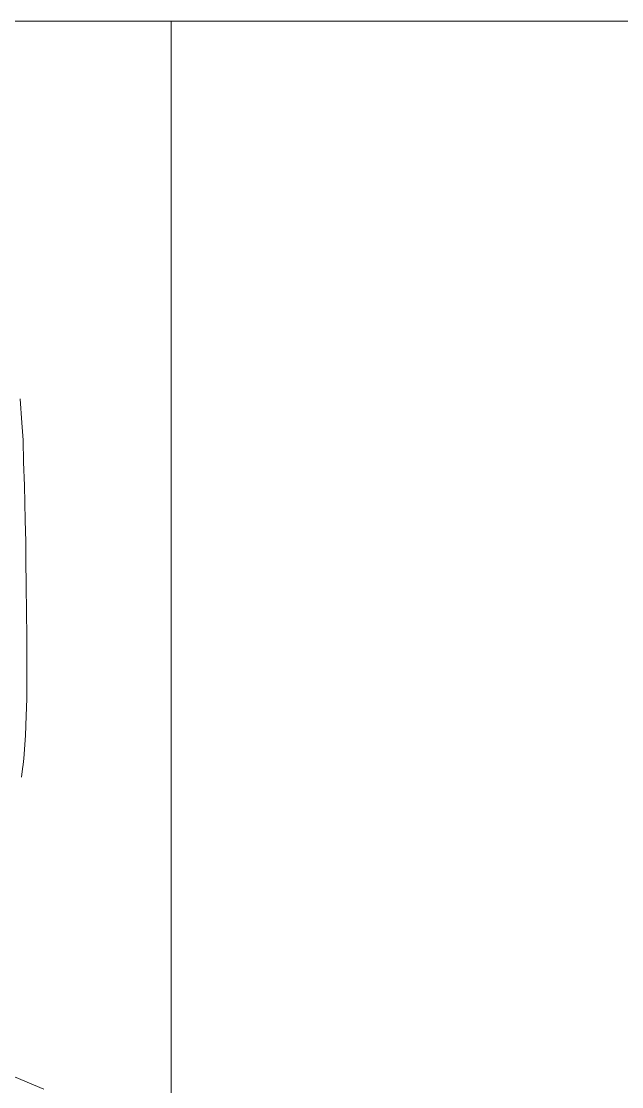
# Model space of a CAD drawing. Header units: inches. Extents: x 13 to 261, y -112 to -47.
# Drawn here: x 72.629 to 73.634, y -68.212 to -66.427 of the extents above; entities that cross this region are included whole.
import ezdxf

# ---------------------------------------------------------------- set-up
doc = ezdxf.new("R2010")
doc.units = ezdxf.units.IN
doc.header["$MEASUREMENT"] = 0
doc.layers.add('AUTOS', color=6, linetype='Continuous', lineweight=20)
doc.layers.add('CAJONES', color=3, linetype='Continuous', lineweight=20)

msp = doc.modelspace()

# ---------------------------------------------------------------- linework, layer by layer
at = {"layer": 'AUTOS', "linetype": 'Continuous'}
for p, q in [((72.6274, -67.0592), (72.6304, -67.0998)), ((72.6304, -67.0998), (72.6321, -67.1288)), ((72.6321, -67.1288), (72.6331, -67.1653)), ((72.6331, -67.1653), (72.6346, -67.2043)), ((72.6346, -67.2043), (72.6359, -67.2629)), ((72.6359, -67.2629), (72.637, -67.2989)), ((72.637, -67.2989), (72.6368, -67.3144)), ((72.6368, -67.3144), (72.6371, -67.3294)), ((72.6371, -67.3294), (72.6376, -67.3734)), ((72.6376, -67.3734), (72.6381, -67.4159)), ((72.6381, -67.4159), (72.6386, -67.4579)), ((72.6386, -67.4579), (72.6386, -67.4959)), ((72.6386, -67.4959), (72.6387, -67.5319)), ((72.6387, -67.5319), (72.6383, -67.5619)), ((72.6383, -67.5619), (72.6375, -67.5904)), ((72.6375, -67.5904), (72.6361, -67.6234)), ((72.6361, -67.6234), (72.6336, -67.6619)), ((72.6325, -67.6728), (72.6319, -67.6753)), ((72.6336, -67.6619), (72.6325, -67.6723)), ((72.6308, -67.6838), (72.6294, -67.6933)), ((72.6319, -67.6753), (72.6308, -67.6838)), ((72.6176, -68.1952), (72.6669, -68.2163))]:
    msp.add_line(p, q, dxfattribs=at)
at = {"layer": 'CAJONES'}
for p, q in [((68.0799, -66.4268), (84.8799, -66.4268)), ((72.8799, -66.4268), (72.8799, -71.4268))]:
    msp.add_line(p, q, dxfattribs=at)

doc.saveas('drawing.dxf')
